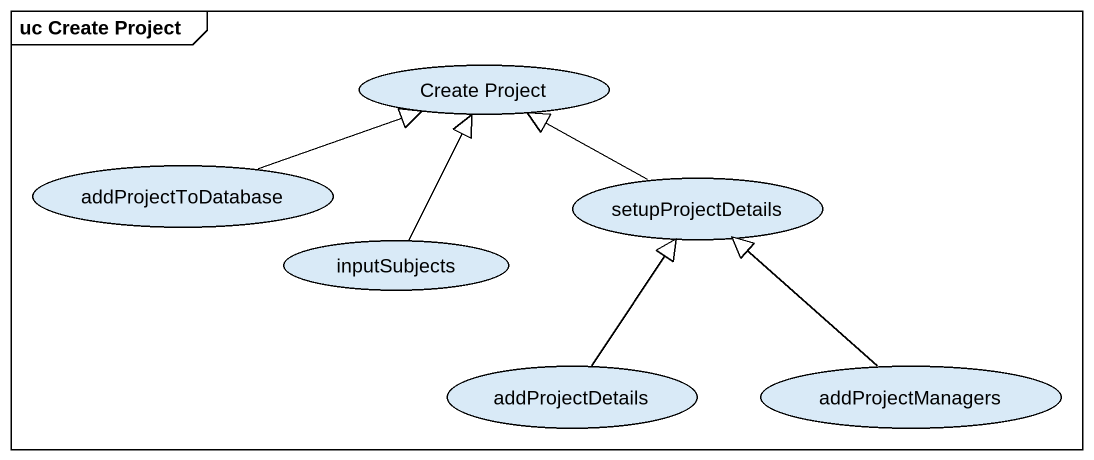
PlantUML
@startuml
mainframe uc Create Project
usecase "Create Project" as Create_Project
usecase addProjectToDatabase
usecase setupProjectDetails
usecase inputSubjects
usecase addProjectDetails
usecase addProjectManagers
addProjectToDatabase -right-|> Create_Project
setupProjectDetails -left-|> Create_Project
inputSubjects -up-|> Create_Project
addProjectDetails -up-|> setupProjectDetails
addProjectManagers -up-|> setupProjectDetails
@enduml
